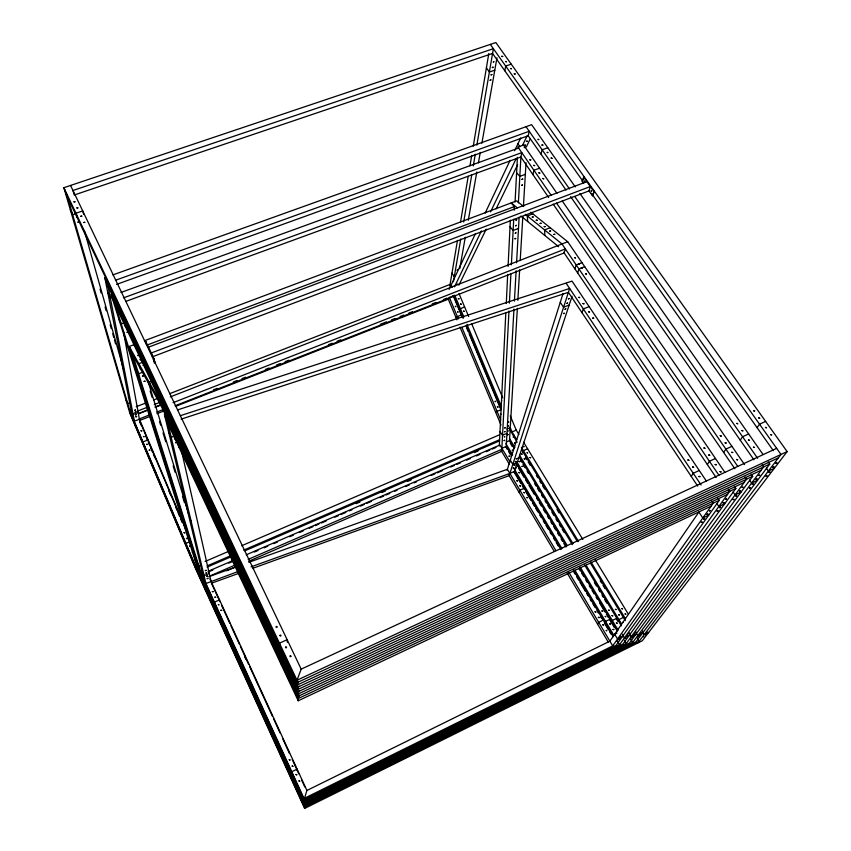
<?xml version="1.0" encoding="UTF-8"?>
<svg xmlns="http://www.w3.org/2000/svg" width="851" height="851" viewBox="0 0 851 851"><rect width="100%" height="100%" fill="white"/><g stroke="black" fill="none" stroke-linecap="round" stroke-linejoin="round"><path stroke-width="1.28" d="M499.303 446.02L505.813 312.764M506.271 303.509L507.685 274.426M508.079 266.491L510.345 220.196M508.972 311.062L501.867 448.307L506.228 446.413L513.961 309.073M509.377 303.137L510.887 274.075M511.366 264.831L513.717 219.26M514.185 210.229L514.376 206.591L511.185 202.932L517.227 207.814M515.078 201.953L517.408 157.339M518.376 202.878L520.886 157.095L521.791 152.627L123.523 297.85M514.408 301.137L516.121 270.735M516.568 262.81L519.131 217.207M514.238 448.456L509.504 440.627L517.365 308.275M517.844 300.318L519.653 269.82M520.206 260.534L522.812 216.771M523.439 206.165L526.024 162.764M449.828 285.925L457.466 240.397M460.529 222.09L468.21 176.317M469.965 165.86L471.72 155.393M473.252 146.244L488.804 53.496M453.434 281.692L460.763 238.961M463.667 222.005L471.72 175.061M473.284 165.924L475.294 154.191M476.858 145.064L493.378 48.698L72.984 190.496L74.25 194.996L492.559 53.453L582.254 180.348M459.763 268.576L465.284 237.248M468.284 220.281L476.805 171.987M478.422 162.849L480.262 152.403M481.879 143.266L496.973 57.783M504.803 70.771L505.685 66.07L511.238 64.165M141.149 368.877L140.287 369.217L140.83 368.611M532.896 174.583L533.928 170.264L539.577 168.179M541.066 154.222L542.14 149.797L547.799 147.723M583.605 183.295L582.137 181.21L584.02 176.582L583.041 179.891M513.206 437.244L513.898 434.999M592.445 195.794L594.392 191.22L592.445 195.794L588.764 190.581M507.09 470.241L563.064 293.489M142.851 441.977L147.787 440.01M574.946 268.905L576.223 264.938L581.967 262.661M577.669 272.926L578.957 268.98L584.711 266.682M509.877 473.433L514.312 471.475L572.063 296.254M522.663 452.86L523.397 450.647L527.62 448.807M519.131 492.389L519.887 490.219L524.344 488.229M582.031 312.721L583.35 308.956L589.126 306.594M708.713 515.174L702.809 517.972L698.905 512.057L609.89 641.165L306.903 790.462L304.084 799.642L616.145 645.313L719.297 500.314L717.861 498.175M304.977 798.493L304.222 801.897L622.879 644.133L735.849 488.421L734.392 486.283M305.094 800.759L304.35 804.121L629.485 642.984L752.678 476.337L751.188 474.198M305.222 802.972L304.488 806.301L635.952 641.856L769.761 464.072L768.251 461.923M305.339 805.152L304.615 808.45L642.292 640.75L787.132 451.594L495.846 42.55L63.868 187.699L129.533 412.129L195.804 569.202L304.615 808.45M299.414 695.054L298.084 698.607L298.212 700.777L711.106 506.185M298.914 686.023L297.552 689.64L297.69 691.927L744.231 482.4M299.169 690.597L297.818 694.171L297.956 696.405L727.541 494.388M776.655 448.349L301.19 669.141L296.988 680.226L297.137 682.619L778.41 457.859M298.658 681.332L297.276 684.991L297.414 687.331L761.188 470.231M627.41 635.559L628.081 635.186M630.602 639.261L631.261 638.899L630.697 639.261M632.75 636.878L632.112 637.197L632.75 636.846M449.094 289.372L475.539 233.44M485.176 213.069L510.1 160.35M514.632 150.765L520.695 137.947M449.551 297.137L448.615 299.073L175.476 406.406M454.498 286.851L481.389 230.94M490.538 211.91L516.291 158.382M522.546 145.372L527.035 136.054M458.891 285.128L486.219 229.11M496.112 208.857L517.631 164.754M530.343 138.702L526.354 146.872L524.163 147.67M597.551 624.091L598.668 622.336L603.263 620.092M691.246 476.411L693.246 473.262L699.256 470.486M707.33 464.518L709.426 461.274L715.468 458.508M611.167 622.209L612.316 620.475L616.805 618.283M723.658 452.445L725.871 449.115L731.924 446.339M740.253 440.18L742.572 436.754L748.646 433.978M757.103 427.723L759.539 424.192L765.634 421.415M611.539 647.59L713.244 503.154L711.808 501.026M618.337 646.388L729.775 491.272L728.328 489.134M624.985 645.218L746.572 479.198L745.093 477.049M631.506 644.058L763.645 466.933L762.145 464.774M637.899 642.93L780.995 454.466L490.325 44.401M628.038 635.25L627.506 635.559M125.522 326.231L125.491 326.869L126.203 326.337M637.463 637.91L637.75 637.782M644.026 636.867L643.867 636.973M458.944 309.487L464.582 306.839M145.893 369.334L146.287 369.781M455.913 317.38L461.593 314.721M622.485 634.399L622.485 634.24M624.347 640.229L624.347 640.09M642.665 631.176L642.675 631.027M645.483 634.91L645.494 634.772M128.948 397.449L128.373 397.491L128.937 397.13M501.654 401.023L501.643 400.491M192.783 552.352L192.188 552.118L192.783 551.767M625.74 638.229L625.506 638.335M647.388 632.155L647.547 632.208M642.26 633.474L637.739 635.708L636.037 632.921M648.664 632.431L644.196 634.644L642.505 631.878M622.241 636.739L617.549 639.048L614.667 634.24L617.007 633.08M629.059 635.623L624.421 637.91L622.698 635.059M635.729 634.538L631.144 636.803L629.442 633.974M618.932 619.581L623.368 617.411M610.103 619.177L605.561 621.4L604.423 623.145L608.401 629.783M724.754 503.718L718.829 506.515L716.84 503.547M757.571 480.262L751.603 483.07L749.55 480.092M719.297 500.314L298.084 698.607L164.466 414.65L204.304 580.818L304.084 799.642M741.04 492.08L735.083 494.888L733.062 491.91M752.678 476.337L297.552 689.64L111.173 294.68L198.996 572.755L304.35 804.121M774.367 468.263L768.379 471.071L766.294 468.082M735.849 488.421L297.818 694.171L159.69 401.034L129.214 346.474L134.639 344.432M787.132 451.594L296.988 680.226L63.868 187.699L67.569 197.251L297.137 682.619M769.761 464.072L297.276 684.991L104.833 277.798L132.66 417.83L195.847 567.585L304.488 806.301M282.585 652.398L280.436 653.377L280.681 655.855M219.526 599.881L214.441 602.114L214.867 603.976M517.312 462.38L512.813 464.359L510.292 460.146M517.482 458.359L519.642 457.412L572.329 544.651M209.272 576.265L234.802 565.181M248.184 559.373L502.324 449.073L501.654 451.349L248.641 561.277M226.738 570.787L235.259 567.085M237.269 571.829L205.942 583.499L204.304 580.818M356.261 503.601L359.909 502.016M381.844 492.548L385.492 490.963M407.427 481.496L411.086 479.911M474.433 452.551L478.092 450.977M506.271 442.02L509.504 440.627M208.41 571.181L232.802 560.628M246.216 554.82L499.909 445.03L510.047 461.955M209.186 571.606L212.846 570.021M228.706 563.149L232.366 561.564M254.332 552.054L257.991 550.469M264.087 547.831L267.746 546.246M273.852 543.608L277.511 542.023M289.712 536.736L293.372 535.151M299.467 532.513L303.126 530.928M309.232 528.29L312.891 526.705M315.327 525.641L318.987 524.056M321.433 523.003L326.305 520.897M334.847 517.195L338.507 515.61M340.953 514.557L345.836 512.44M349.495 510.855L351.931 509.802M360.473 506.1L364.132 504.515M366.568 503.462L371.451 501.345M379.993 497.654L383.652 496.069M386.088 495.005L389.747 493.42M394.63 491.314L397.077 490.261M405.608 486.559L409.278 484.974M414.15 482.857L416.596 481.804M431.234 475.464L434.893 473.879M437.329 472.826L442.212 470.709M450.753 467.018L454.413 465.433M456.859 464.369L460.519 462.784M466.614 460.146L470.273 458.561M476.379 455.923L480.038 454.338M486.134 451.7L489.793 450.115M492.24 449.051L495.899 447.466M205.134 561.458L228.249 551.512M241.631 545.757L499.558 434.776M201.41 564.936L198.868 566.032L196.921 561.947M506.962 433.34L502.547 435.233L500.005 431.744M518.919 434.531L516.238 430.138L512.047 431.946L510.057 427.191M207.165 565.883L230.302 555.894M243.705 550.118L499.484 439.754M207.123 567.117L231.504 556.597M244.907 550.799L499.601 440.839M507.005 429.032L510.27 427.627M189.943 541.768L185.678 543.491M569.181 305.009L563.564 307.285L560.266 302.307M174.54 436.01L171.211 437.34L168.541 431.659M177.604 409.905L572 281.107L706.415 481.134M150.755 416.118L139.638 420.49L123.565 332.06M156.935 413.692L164.349 410.778M138.181 412.48L133.118 414.458L131.065 409.767M138.819 413.373L147.478 409.98M154.903 407.076L161.084 404.65M138.553 413.82L148.436 409.948M155.85 407.044L160.796 405.119M173.04 402.693L565.351 248.928L564.139 252.949L175.083 405.767M139.351 418.915L149.233 415.033M156.648 412.129L164.062 409.214M213.505 389.801L217.207 388.354M233.27 382.046L236.982 380.588M241.929 378.642L245.631 377.195M265.406 369.43L269.118 367.972M276.532 365.058L280.234 363.6M285.181 361.664L288.883 360.207M328.433 344.687L332.145 343.23M337.081 341.283L340.794 339.826M380.344 324.305L386.524 321.88M391.46 319.933L395.172 318.487M400.119 316.54L403.821 315.083M408.767 313.147L412.469 311.689M432.244 303.924L435.957 302.467M443.371 299.563L447.073 298.105M450.445 297.084L453.679 295.808L463.125 318.37M136.203 406.735L146.085 402.874M153.499 399.991L158.446 398.066M169.562 393.726L450.083 284.425L451.211 286.255M170.285 396.896L567.713 241.737L724.924 472.39M136.873 411.352L148 407.001M154.191 404.587L159.137 402.651M129.724 402.778L127.714 403.565L125.799 399.364M151.446 381.376L149.191 382.248L151.095 387.822M550.193 227.728L544.566 229.887L544.885 235.525M154.276 362.962L154.978 362.696L154.063 358.803L145.755 341.389L145.053 341.655M142.862 372.153L138.617 373.77L136.394 369.334M518.504 228.44L513.142 230.483L510.015 226.834M152.212 356.888L588.988 190.911L590.349 186.539L151.276 352.963L151.744 354.931M143.255 362.026L138.841 363.707L140.734 369.238M532.843 213.835L527.301 215.941L527.673 221.515M154.063 358.803L153.35 359.069L154.042 361.994M636.314 632.006L635.75 632.389M144.425 340.751L516.642 200.879L523.727 206.548M146.68 345.198L514.376 206.591M582.137 181.21L582.712 180.986M148.51 347.165L586.892 181.657M495.559 411.98L501.356 409.597L466.188 325.667M123.448 323.103L121.246 323.923L119.012 319.497M525.333 174.338L519.833 176.37L516.6 172.774M125.81 301.403L520.823 156.988L548.672 197.549M120.959 292.467L518.621 148.021M112.555 297.35L110.343 298.158L107.694 292.17M116.544 284.415L528.205 135.756L529.205 131.277L115.459 280.277M251.024 566.862L509.887 473.443M238.854 573.329L211.442 583.233L219.93 601.742M252.556 568.383L509.164 475.666L569.649 288.478L180.338 415.703M112.896 274.905L531.63 124.682L575.287 186.912M208.889 576.691L236.376 566.798M248.864 562.309L507.398 469.273L555.884 550.576M75.941 213.644L72.675 214.76L70.325 209.782M494.782 70.176L489.378 72.027L486.41 67.782M181.135 419.149L568.415 292.319L697.735 486.134M148.468 373.376L148.499 373.961M623.336 621.773L623.357 622.475M530.811 212.218L567.713 241.737M525.28 214.314L561.99 243.971L718.882 475.209M520.918 216.026L558.575 246.662M583.446 176.806L593.817 191.432M591.456 193.368L773.368 450.722M579.871 193.443L762.975 454.391M526.014 126.693L569.479 188.922M574.787 196.538L757.624 458.306M528.343 135.958L566.053 190.103M570.606 196.624L753.922 459.795M556.926 193.273L523.546 145.01L517.94 147.042L551.246 195.422M562.203 200.91L744.519 464.55M198.996 572.755L304.286 803.014L626.198 643.558L624.517 640.771M202.644 578.095L132.639 354.697L129.214 346.474L201.442 576.34L304.158 800.77L619.528 644.718L617.847 641.899M556.511 203.07L737.7 466.305M553.171 204.112L734.849 468.752M563.713 252.311L716.127 477.517M566.255 283.404L701.096 485.006M451.977 273.086L454.285 276.788M523.599 442.222L582.85 539.481M595.285 559.884L628.421 614.284M511.547 431.117L516.717 439.648M521.397 447.349L578.542 541.491M590.956 561.926L625.421 618.698M637.484 638.569L639.144 641.303L304.552 807.386L195.751 568.234L129.533 412.129M517.121 442.265L509.387 428.766M521.833 450.03L577.403 541.64M590.434 563.128L625.315 620.624M525.407 457.381L526.78 459.646M528.152 461.912L530.216 465.306M536.396 475.496L537.768 477.762M539.821 481.155L541.193 483.421M542.566 485.687L544.629 489.08M556.98 509.462L559.043 512.855M600.221 580.776L601.593 583.041M602.965 585.307L605.029 588.701M509.504 438.552L514.887 447.445M519.621 455.296L573.042 543.672M586.052 565.192L621.528 623.868M631.07 639.654L632.74 642.42L304.424 805.216L195.794 566.606L132.66 417.83M584.648 565.043L621.379 625.857M510.249 443.18L512.228 446.456M520.28 459.806L521.652 462.072M523.025 464.348L525.088 467.763M527.152 471.177L528.524 473.443M534.705 483.687L536.077 485.964M537.449 488.229L539.502 491.644M541.566 495.059L542.938 497.335M545.002 500.739L546.374 503.015M547.746 505.292L549.799 508.707M551.863 512.121L553.927 515.525M555.98 518.94L557.352 521.216M559.415 524.631L560.788 526.897M562.16 529.173L564.224 532.588M594.423 582.627L596.487 586.041M598.54 589.456L599.923 591.722M601.976 595.136L603.348 597.413M604.721 599.689L606.784 603.104M616.39 619.017L617.762 621.294M505.877 443.605L512.621 454.817M516.685 461.582L567.234 545.565M580.212 567.128L618.188 630.24M506.228 446.413L511.685 455.498M516.472 463.455L566.362 546.427M579.35 568.032L617.337 631.208M505.92 447.094L507.26 449.317M508.59 451.53L510.6 454.87M515.972 463.806L517.344 466.093M518.706 468.369L524.184 477.485M525.556 479.762L527.609 483.187M528.982 485.464L534.46 494.58M536.513 497.995L537.885 500.271M539.257 502.558L541.31 505.973M543.364 509.387L545.417 512.813M547.47 516.227L548.842 518.504M550.895 521.929L552.267 524.205M553.639 526.482L555.692 529.907M557.745 533.322L559.118 535.598M561.171 539.023L562.543 541.3M563.905 543.576L565.968 547.002M578.978 568.649L580.35 570.925M581.712 573.212L583.765 576.627M585.828 580.042L587.19 582.329M589.254 585.743L590.615 588.02M591.988 590.307L594.041 593.721M596.094 597.136L597.466 599.423M599.519 602.838L604.997 611.954M606.369 614.231L608.422 617.656M609.795 619.932L614.454 627.687M514.142 468.784L561.894 548.512M574.861 570.149L614.092 635.644M514.312 471.475L561.086 549.618M573.329 570.074L613.188 636.676M501.26 450.7L509.355 464.22M514.089 472.135L520.886 483.496M522.237 485.761L524.28 489.165M525.641 491.442L531.067 500.526M532.428 502.792L534.471 506.196M535.822 508.472L537.864 511.876M539.906 515.28L541.257 517.557M543.3 520.961L544.651 523.227M546.012 525.503L548.055 528.907M550.086 532.311L551.448 534.588M553.49 537.992L554.841 540.257M556.203 542.534L558.235 545.938M573.861 572.053L575.223 574.319M576.574 576.595L578.616 579.999M579.978 582.265L585.414 591.349M586.764 593.626L588.126 595.891M590.158 599.295L591.519 601.572M592.881 603.838L594.913 607.242M596.955 610.656L598.317 612.922M600.349 616.326L601.71 618.603M609.72 631.995L611.05 634.208M568.787 572.223L612.72 645.909L304.02 798.493L205.942 583.499L168.019 423.904L164.466 414.65M508.653 474.805L554.278 551.427M567.128 573L608.21 641.994M132.639 354.697L161.126 405.842L297.956 696.405M518.025 143.574L519.738 146.755M451.179 284.957L452.264 287.095M194.485 558.458L196.4 562.49M70.569 185.444L301.19 669.141M153.871 360.388L154.978 362.696M104.833 277.798L108.024 286.287L297.414 687.331M111.173 294.68L115.396 305.349L297.69 691.927M168.019 423.904L298.212 700.777M208.155 571.085L209.229 573.414L204.08 575.648L201.942 570.968M209.952 578.999L306.903 790.462M221.59 605.359L229.866 623.432M230.972 625.836L239.248 643.909M240.354 646.313L248.641 664.386M249.737 666.79L272.373 716.18M273.479 718.584L280.107 733.041M282.862 739.062L289.489 753.518M292.244 759.539L298.839 773.921M301.541 779.824L304.796 786.909M244.705 656.791L245.811 659.206M201.442 576.34L304.222 801.897M186.837 531.652L139.404 419.213L134.437 421.171L108.024 286.287M140.16 421.926L182.327 521.865M139.798 422L141.266 425.479M145.723 436.042L147.266 439.701M148.287 442.137L149.829 445.786M150.861 448.222L152.403 451.87M153.425 454.306L154.967 457.966M168.838 490.836L170.891 495.707M175.519 506.664L177.061 510.313M178.082 512.749L179.625 516.408M180.657 518.844L182.199 522.493M458.976 293.467L468.646 316.54M471.699 323.827L502.718 397.864M510.27 415.905L516.238 430.138M454.721 295.137L463.891 317.029M466.944 324.316L501.558 406.927M453.051 295.425L462.029 316.838M466.646 327.858L468.188 331.539M469.209 333.986L500.516 408.693M449.371 297.499L458.317 318.87M461.891 327.39L500.611 419.798M447.977 298.435L456.934 319.806M459.987 327.082L501.005 424.979M115.396 305.349L200.176 574.478M147.702 380.206L189.209 515.717M189.986 518.248L191.156 522.046M150.159 391.024L152.106 397.364M159.509 421.468L160.679 425.277M163.02 432.893L165.743 441.775M173.147 465.88L175.104 472.231M182.508 496.335L184.454 502.675M159.69 401.034L161.126 405.842M67.569 197.251L130.948 414.639M77.218 217.654L75.952 213.229L82.717 210.91L83.643 214.229M100.035 289.106L101.12 292.935M105.099 306.945L106.184 310.775M110.173 324.795L111.258 328.614M112.704 333.709L113.789 337.539M114.513 340.081L115.598 343.91M84.281 230.408L123.693 369.674M117.704 305.03L118.778 309.073M124.023 321.923L125.065 325.848M205.421 589.477L205.857 591.307M205.548 588.02L205.995 589.871M145.755 341.389L146.468 344.368M208.846 593.487L209.282 595.349M211.42 597.349L211.856 599.2M173.519 430.393L174.327 433.85M178.242 443.935L179.018 447.286M181.38 450.243L211.005 581.297M279.713 645.781L279.458 643.186L287.149 639.686L287.351 642.292M279.958 648.345L280.202 650.877M280.915 658.291L281.138 660.706M281.373 663.089L281.596 665.439M291.925 772.963L291.797 771.708L297.116 769.123L297.212 770.378M292.042 774.197L292.159 775.421M292.276 776.644L292.393 777.846M292.51 779.048L292.616 780.239M292.733 781.409L292.85 782.58M195.794 566.606L195.847 567.585M195.751 568.234L195.804 569.202M773.814 466.784L772.942 467.369L773.814 466.784M141.032 430.755L141.777 430.861L141.032 430.755M143.479 436.574L144.223 436.68L143.511 436.478M146.755 444.328L147.5 444.424L146.755 444.328M149.202 450.147L149.946 450.243L149.233 450.051M775.91 463.37L776.825 462.838L775.91 463.37M490.133 80.26L490.889 79.93L490.133 80.26M491.07 74.867L491.825 74.526L491.07 74.867M492.335 67.569L493.069 67.165L492.335 67.569M493.303 62.027L494.037 61.623L493.325 61.942M174.689 438.754L175.614 438.446L174.689 438.754M175.593 442.648L176.508 442.35L175.593 442.648M771.634 434.85L770.602 434.648L771.634 434.85M765.475 427.436L766.506 427.745L765.475 427.436M84.76 222.366L83.749 222.494L84.76 222.366M81.802 216.133L80.792 216.26L81.802 216.133M758.688 417.873L759.709 418.192L758.688 417.873M754.656 410.959L753.635 410.756L754.656 410.959M753.475 447.169L754.497 447.488L753.475 447.169M74.952 201.74L73.963 201.868L74.952 201.74M76.888 207.91L77.877 207.889L76.888 207.91M748.444 439.978L749.465 440.297L748.444 439.978M741.817 430.51L742.838 430.829L741.817 430.51M736.626 459.497L737.636 459.817L736.626 459.497M732.69 452.519L731.679 452.328L732.69 452.519M736.849 423.415L737.817 423.83L736.892 423.309M726.137 443.02L725.126 442.828L726.137 443.02M720.042 471.635L721.042 471.943L720.042 471.635M720.244 435.744L721.244 436.063L720.244 435.744M715.18 464.476L716.17 464.795L715.18 464.476M513.259 468.082L513.887 467.773L513.281 468.039M709.745 455.2L708.734 455.008L709.745 455.2M514.153 465.348L514.781 465.029L514.153 465.348M515.355 461.657L515.993 461.348L515.376 461.614M516.259 458.859L516.897 458.551L516.291 458.817M699.926 476.645L698.926 476.443L699.926 476.645M703.937 447.956L704.926 448.264L703.937 447.956M693.597 467.199L692.597 467.008L693.597 467.199M687.885 459.965L688.863 460.274L687.885 459.965M205.357 570.617L206.08 570.351L205.357 570.617M205.921 573.042L206.644 572.776L205.921 573.042M206.665 576.233L207.378 575.967L206.665 576.233M207.219 578.606L207.931 578.34L207.219 578.606M625.081 613.933L625.783 614.156L625.081 613.933M619.358 614.954L618.634 614.816L619.358 614.954M621.836 608.582L622.528 608.805L621.836 608.582M613.773 629.591L613.028 629.442L613.773 629.591M616.081 609.55L615.369 609.412L616.081 609.55M616.411 622.921L617.124 623.166L616.411 622.921M610.422 624.017L609.688 623.868L610.422 624.017M611.997 615.613L612.709 615.847L611.997 615.613M606.199 630.463L606.891 630.793L606.231 630.378M608.71 610.156L609.422 610.39L608.71 610.156M602.838 624.836L603.572 625.07L602.838 624.836M605.252 616.475L605.944 616.794L605.295 616.39M598.37 617.369L599.104 617.603L598.37 617.369M601.944 610.965L602.668 611.199L601.944 610.965M595.04 611.784L595.774 612.029L595.04 611.784M563.607 313.594L564.373 313.168L563.639 313.519M565.021 309.243L565.798 308.817L565.021 309.243M593.658 318.178L592.711 318.104L593.658 318.178M566.936 303.36L567.723 302.935L566.979 303.286M568.394 298.882L569.202 298.499L568.394 298.882M588.552 311.774L589.466 312.051L588.552 311.774M585.52 273.767L586.424 274.043L585.52 273.767M583.02 303.52L583.935 303.796L583.02 303.52M578.893 297.361L579.808 297.637L578.935 297.265M579.563 263.831L578.637 263.661L579.563 263.831M581.382 267.693L582.297 267.969L581.382 267.693M574.553 257.64L575.457 257.906L574.553 257.64M526.833 497.58L527.524 497.803L526.865 497.505M523.79 492.495L524.482 492.718L523.79 492.495M529.982 457.519L530.641 457.732L529.982 457.519M519.759 485.74L520.45 485.964L519.759 485.74M522.716 466.486L522.035 466.359L522.716 466.486M524.205 458.838L524.865 459.04L524.205 458.838M527.099 452.775L527.748 452.987L527.131 452.711M516.748 480.698L517.44 480.921L516.748 480.698M519.78 461.625L519.089 461.572L519.78 461.625M521.301 454.04L521.961 454.253L521.301 454.04M518.876 472.518L519.557 472.741L518.876 472.518M523.269 446.488L523.929 446.69L523.269 446.488M515.908 467.582L516.589 467.795L515.951 467.507M515.249 443.063L514.578 442.935L515.249 443.063M509.047 456.136L509.717 456.349L509.047 456.136M512.302 450.211L512.962 450.413L512.302 450.211M144.234 365.153L143.255 365.377L144.234 365.153M551.118 158.052L552.001 158.307L551.118 158.052M140.107 359.675L141.064 359.537L140.107 359.675M547.182 152.414L548.065 152.68L547.225 152.34M542.81 178.508L543.693 178.774L542.81 178.508M542.853 145.127L541.938 145.053L542.853 145.127M538.906 172.849L539.789 173.115L538.906 172.849M584.265 181.093L584.669 181.88L584.265 181.093M137.766 355.505L138.713 355.378L137.766 355.505M538.066 139.394L538.949 139.649L538.109 139.319M533.737 165.349L534.609 165.605L533.737 165.349M530.769 159.924L529.854 159.85L530.769 159.924M591.158 190.826L591.562 191.624L591.19 190.762M134.681 410.299L135.394 410.054L134.681 410.299M135.054 412.288L135.766 412.044L135.054 412.288M135.554 414.873L136.256 414.639L135.554 414.873M135.915 416.809L136.617 416.575L135.915 416.809M521.993 179.37L522.737 179.093L521.993 179.37M521.652 185.348L522.354 184.997L521.652 185.348M515.972 220.069L516.706 219.792L515.972 220.069M515.663 225.76L516.355 225.409L515.663 225.76M515.27 233.195L515.951 232.855L515.27 233.195M554.756 234.323L553.841 234.461L554.756 234.323M514.27 73.771L515.132 74.016L514.27 73.771M514.972 238.759L515.685 238.482L514.972 238.759M510.526 68.495L511.377 68.74L510.526 68.495M550.597 230.983L549.682 231.11L550.597 230.983M505.558 61.495L506.409 61.74L505.558 61.495M501.845 56.283L502.707 56.528L501.845 56.283M545.108 226.579L544.193 226.643L545.108 226.579M541.034 223.302L540.14 223.441L541.034 223.302M127.086 332.23L128.001 332.177L127.086 332.23M537.162 220.186L536.247 220.26L537.162 220.186M504.803 427.957L505.377 427.659L504.803 427.957M504.6 431.787L505.196 431.531L504.632 431.723M533.162 216.984L532.258 217.048L533.162 216.984M504.324 436.85L504.92 436.595L504.356 436.776M508.164 422.266L508.728 421.979L508.164 422.266M504.122 440.605L504.686 440.307L504.122 440.605M507.951 426.074L508.536 425.819L507.983 426.011M507.664 431.106L508.249 430.851L507.696 431.042M507.451 434.85L508.036 434.595L507.451 434.85M298.946 780.92L299.712 781.186L298.946 780.92M457.189 284.457L457.806 284.181L457.21 284.415M296.02 774.527L296.786 774.793L296.02 774.527M292.138 766.049L292.904 766.315L292.138 766.049M142.457 376.057L143.34 375.897L142.457 376.057M289.244 759.72L290.01 759.986L289.244 759.72M144.106 381.354L144.989 381.28L144.106 381.354M497.41 406.757L498.016 407.023L497.41 406.757M500.431 413.969L501.005 414.309L500.473 413.894M495.144 401.353L495.707 401.693L495.186 401.268M290.904 656.227C289.446 658.068 289.797 654.206 290.904 656.227M463.646 311.115L464.252 311.392L463.646 311.115M285.574 647.175C286.085 649.409 287.457 645.76 285.574 647.175M455.359 306.403L455.934 306.764L455.402 306.328M458.402 298.595L459.008 298.871L458.402 298.595M457.636 311.828L458.2 312.179L457.668 311.753M460.657 303.967L461.263 304.243L460.657 303.967M279.99 635.42C280.5 637.633 281.872 634.016 279.99 635.42M277 626.964C275.543 628.772 275.915 624.974 277 626.964M184.05 532.577L184.741 532.854L184.05 532.577M186.497 538.385L187.188 538.662L186.497 538.385M189.762 546.129L190.454 546.395L189.762 546.129M220.93 610.273L221.664 610.422L220.93 610.273M218.345 604.625L219.058 604.87L218.388 604.54M214.92 597.136L215.654 597.285L214.92 597.136M212.356 591.541L213.101 591.69L212.356 591.541M76.494 217.048L77.388 216.899L76.494 217.048M77.952 222.122L78.845 221.983L77.952 222.122M524.482 145.425L525.258 145.042L524.482 145.425M526.407 141.447L527.205 141.106L526.407 141.447M457.168 270.224L457.732 269.958L457.2 270.161M617.124 641.516L617.783 641.175L617.124 641.516M618.592 639.441L619.251 639.101L618.624 639.409M620.56 636.654L621.23 636.303L620.602 636.612M628.942 633.431L629.602 633.08L628.974 633.399M634.133 634.452L634.793 634.101L634.165 634.41M638.665 636.112L639.303 635.761L638.697 636.069M640.707 633.378L641.356 633.038L640.707 633.378M701.309 522.482L702.149 522.046L701.309 522.482M703.724 519.067L704.575 518.631L703.724 519.067M706.99 514.451L707.841 513.983L706.99 514.451M709.479 510.93L710.33 510.462L709.532 510.866M717.138 511.196L717.978 510.76L717.138 511.196M719.669 507.675L720.52 507.239L719.669 507.675M723.105 502.92L723.956 502.484L723.105 502.92M725.712 499.303L726.573 498.824L725.765 499.239M733.2 499.728L734.051 499.26L733.254 499.665M735.86 496.112L736.711 495.644L735.913 496.048M739.455 491.218L740.317 490.782L739.455 491.218M742.189 487.495L743.061 487.017L742.253 487.432M749.518 488.08L750.369 487.612L749.518 488.08M752.295 484.368L753.156 483.889L752.295 484.368M756.071 479.336L756.933 478.858L756.071 479.336M758.932 475.507L759.805 475.018L758.996 475.432M766.081 476.262L766.942 475.783L766.081 476.262M768.996 472.443L769.857 471.965L768.996 472.443"/></g></svg>
